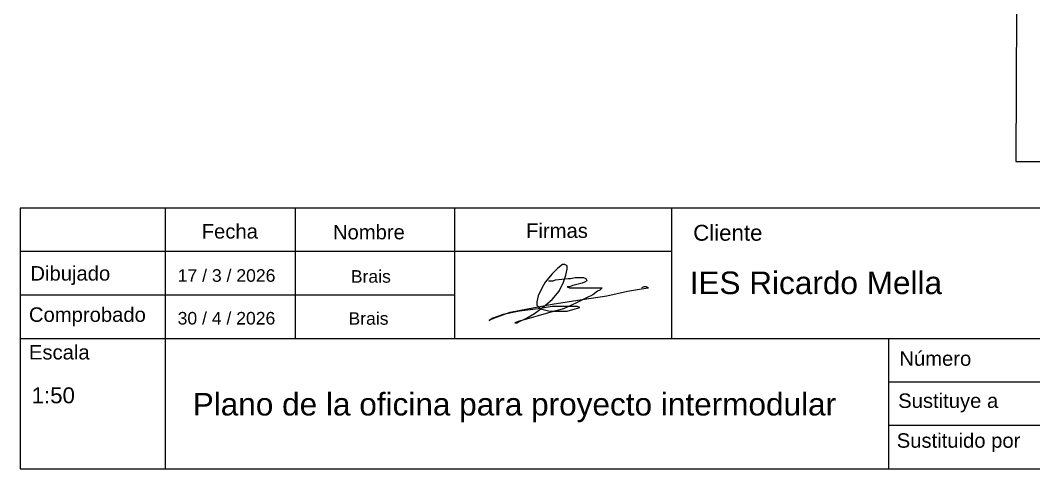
# Model space of a CAD drawing. Header units: millimetres. Extents: x 580 to 1830, y 656 to 1501.
# Drawn here: x 580 to 1343, y 656 to 994 of the extents above; entities that cross this region are included whole.
import ezdxf

# ---------------------------------------------------------------- set-up
doc = ezdxf.new("R2010")
doc.units = ezdxf.units.MM
doc.styles.get("Standard").update_dxf_attribs({"font": 'arial.ttf'})

# ---------------------------------------------------------------- blocks, each defined once
blk = doc.blocks.new('bloqueCajetin')
for p, q in [((0, 36), (-180, 36)), ((-180, 36), (-180, 0)), ((-160, 36), (-160, 0)), ((-142, 36), (-142, 18)), ((-120, 36), (-120, 18)), ((-90, 36), (-90, 18)), ((-90, 30), (-180, 30)), ((-120, 24), (-180, 24)), ((-180, 18), (0, 18)), ((-60, 0), (-60, 18)), ((-60, 12), (0, 12)), ((-60, 6), (0, 6)), ((-180, 0), (0, 0)), ((-180, 0), (-180, 0))]:
    blk.add_line(p, q)
at = {"char_height": 2, "attachment_point": 1}
for s, width, insert in [('Fecha', 12.2166, (-154.93, 33.81)), ('Nombre', 14.1595, (-136.8, 33.7)), ('Firmas', 13.7152, (-110.11, 33.9)), ('Dibujado', 16.0822, (-178.6, 28)), ('Comprobado', 17.7291, (-178.8, 22.3)), ('Escala', 16.5337, (-178.8, 17.1)), ('Número', 47.6262, (-58.54, 16.23)), ('Sustituye a', 48.4289, (-58.7, 10.4)), ('Sustituido por', 47.3482, (-58.9, 4.9))]:
    blk.add_mtext_dynamic_manual_height_columns(s, width=width, gutter_width=12.5, heights=[0], dxfattribs=dict(at, insert=insert))

msp = doc.modelspace()

# ---------------------------------------------------------------- linework, layer by layer
for p, q in [((1329.88, 1002.46), (1329.53, 887.68)), ((1329.53, 887.68), (1479.26, 887.68)), ((579.88, 852.46), (579.88, 656.29)), ((988.13, 810), (984.63, 807.38)), ((989.88, 810), (988.13, 810)), ((991.63, 809.13), (989.88, 810)), ((991.63, 806.51), (991.63, 809.13)), ((980.25, 803.01), (975, 796.89)), ((984.63, 807.38), (980.25, 803.01)), ((989, 796.89), (990.75, 802.13)), ((990.75, 802.13), (991.63, 806.51)), ((975, 796.89), (972.38, 791.64)), ((977.63, 797.76), (981.13, 797.76)), ((981.13, 797.76), (982.88, 798.63)), ((982.88, 798.63), (992.51, 799.51)), ((985.5, 789.89), (989, 796.89)), ((992.51, 799.51), (994.26, 799.51)), ((996.01, 794.26), (993.38, 793.39)), ((994.26, 799.51), (997.76, 800.38)), ((1003.01, 796.01), (996.01, 794.26)), ((997.76, 800.38), (1003.88, 800.38)), ((1004.76, 796.89), (1003.01, 796.01)), ((1003.88, 800.38), (1005.63, 799.51)), ((1006.51, 797.76), (1004.76, 796.89)), ((1005.63, 799.51), (1006.51, 797.76)), ((969.75, 786.39), (968.88, 782.02)), ((972.38, 791.64), (969.75, 786.39)), ((980.25, 783.77), (985.5, 789.89)), ((993.38, 793.39), (991.63, 793.39)), ((991.63, 793.39), (993.38, 792.51)), ((993.38, 792.51), (1017.88, 792.51)), ((1003.01, 783.77), (1021.39, 786.39)), ((1010.88, 787.27), (1005.63, 784.64)), ((1014.38, 789.89), (1010.88, 787.27)), ((1016.13, 790.76), (1014.38, 789.89)), ((1017.88, 792.51), (1016.13, 790.76)), ((1021.39, 786.39), (1037.14, 789.89)), ((1037.14, 789.89), (1047.64, 791.64)), ((1049.39, 793.39), (1047.64, 792.51)), ((1047.64, 791.64), (1052.89, 792.51)), ((1051.14, 793.39), (1049.39, 793.39)), ((1052.89, 792.51), (1051.14, 793.39)), ((961.87, 776.77), (980.25, 780.27)), ((967.13, 773.27), (974.13, 778.52)), ((968.88, 782.02), (968.88, 779.4)), ((968.88, 779.4), (971.5, 776.77)), ((980.25, 778.52), (969.75, 776.77)), ((974.13, 778.52), (980.25, 783.77)), ((980.25, 780.27), (1003.01, 783.77)), ((999.51, 778.52), (980.25, 778.52)), ((998.63, 781.14), (989, 776.77)), ((1005.63, 784.64), (998.63, 781.14)), ((1001.26, 777.65), (999.51, 778.52)), ((943.5, 772.4), (935.62, 769.78)), ((936.5, 769.78), (948.75, 774.15)), ((955.75, 775.02), (943.5, 772.4)), ((948.75, 774.15), (961.87, 776.77)), ((969.75, 776.77), (955.75, 775.02)), ((961, 769.78), (967.13, 773.27)), ((969.75, 771.52), (961, 768.9)), ((979.38, 774.15), (969.75, 771.52)), ((971.5, 776.77), (978.5, 775.02)), ((978.5, 775.02), (991.63, 775.02)), ((989, 776.77), (979.38, 774.15)), ((991.63, 775.02), (997.76, 776.77)), ((997.76, 776.77), (1001.26, 777.65)), ((935.62, 769.78), (932.99, 768.03)), ((932.99, 768.03), (934.75, 768.9)), ((934.75, 768.9), (936.5, 769.78)), ((954.87, 767.15), (952.25, 766.28)), ((952.25, 766.28), (954, 766.28)), ((954, 766.28), (955.75, 767.15)), ((961, 768.9), (954.87, 767.15)), ((955.75, 767.15), (961, 769.78))]:
    msp.add_line(p, q)

# ---------------------------------------------------------------- block references
at = {"xscale": 5.44916171347758, "yscale": 5.44916171347758, "zscale": 5.44916171347758}
msp.add_blockref('bloqueCajetin', (1560.73, 656.29), dxfattribs=at)

# ---------------------------------------------------------------- texts
at = {"attachment_point": 1}
for s, width, heights, insert, char_height in [('Cliente', 80.4504, [0], (1086.52, 839.99), 12), ('17 / 3 / 2026', 80.4504, [0], (698.43, 806.53), 9.47), ('Brais', 80.4504, [0], (828.75, 805.84), 9.47), ('IES Ricardo Mella', 617.282, [65.5], (1083.87, 804.8), 17), ('30 / 4 / 2026', 80.4504, [0], (698.35, 774.36), 9.47), ('Brais', 80.4504, [0], (827, 774.18), 9.47), ('1:50', 80.4504, [0], (588.41, 717.57), 12), ('Plano de la oficina para proyecto intermodular', 617.282, [65.5], (709.7, 713.39), 17)]:
    msp.add_mtext_dynamic_manual_height_columns(s, width=width, gutter_width=47.35, heights=heights, dxfattribs=dict(at, insert=insert, char_height=char_height))

doc.saveas('drawing.dxf')
